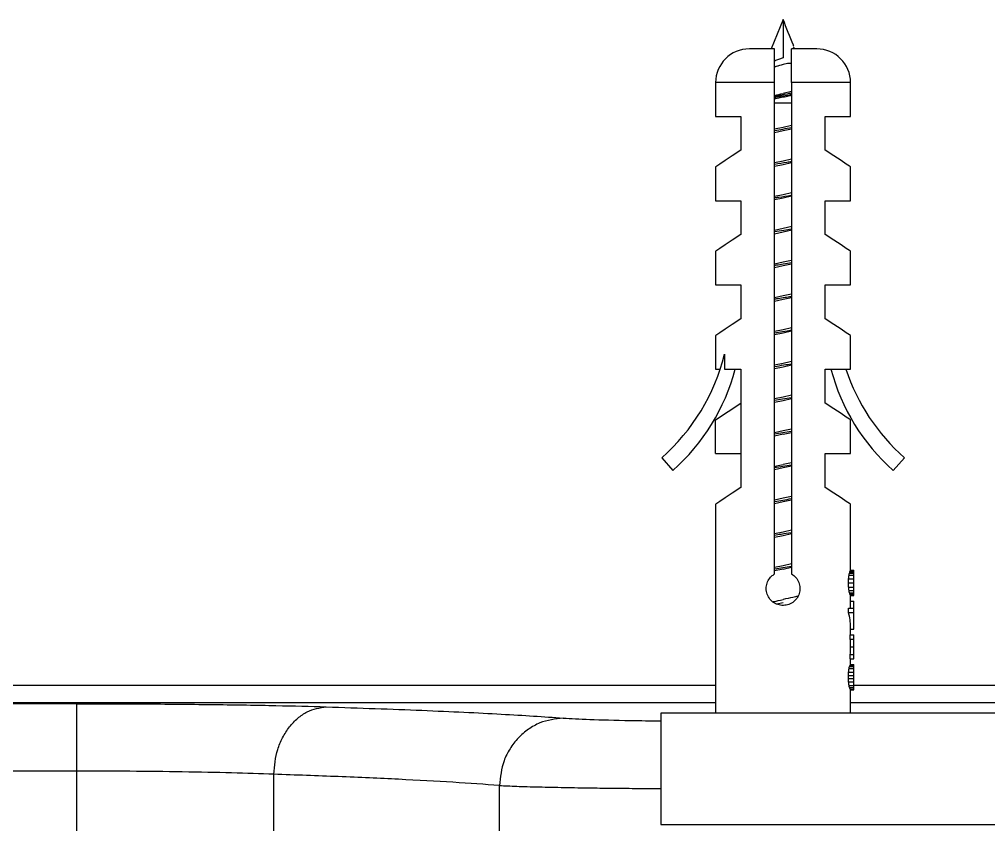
# Model space of a CAD drawing. Header units: millimetres. Extents: x 6110 to 6704, y -3675 to -2835.
# Drawn here: x 6292.13 to 6306.5, y -2905.63 to -2893.69 of the extents above; entities that cross this region are included whole.
import ezdxf

# ---------------------------------------------------------------- set-up
doc = ezdxf.new("R2010")
doc.units = ezdxf.units.MM
doc.header["$LTSCALE"] = 0.1
doc.layers.get('0').update_dxf_attribs({"lineweight": 13})

msp = doc.modelspace()

# ---------------------------------------------------------------- linework, layer by layer
at = {"linetype": 'Continuous', "lineweight": 25}
for p, q in [((6303.4517, -2893.6904), (6303.2767, -2894.1279)), ((6303.4517, -2893.6904), (6303.4517, -2894.2619)), ((6303.6261, -2894.1262), (6303.608, -2894.0999)), ((6303.3267, -2894.1279), (6302.9517, -2894.1279)), ((6303.9517, -2894.1279), (6303.5767, -2894.1279)), ((6303.6267, -2894.1279), (6303.6261, -2894.1262)), ((6303.5151, -2894.3429), (6303.4517, -2894.361)), ((6303.5793, -2894.3429), (6303.5151, -2894.3429)), ((6302.4517, -2894.6279), (6302.4517, -2895.1279)), ((6303.3267, -2894.6279), (6302.4517, -2894.6279)), ((6303.3267, -2901.9113), (6303.3267, -2894.6279)), ((6303.5767, -2894.6279), (6303.5767, -2901.9113)), ((6304.4517, -2894.6279), (6303.5767, -2894.6279)), ((6304.4517, -2895.1279), (6304.4517, -2894.6279)), ((6303.5767, -2894.7611), (6303.4517, -2894.7895)), ((6303.5767, -2894.9348), (6303.4517, -2894.9348)), ((6302.4517, -2895.1279), (6302.8267, -2895.1279)), ((6302.8267, -2895.1279), (6302.8267, -2895.6279)), ((6304.0767, -2895.1279), (6304.4517, -2895.1279)), ((6304.0767, -2895.6279), (6304.0767, -2895.1279)), ((6303.4517, -2895.2908), (6303.3267, -2895.318)), ((6303.3267, -2895.3671), (6303.4517, -2895.3399)), ((6303.5767, -2895.2636), (6303.4517, -2895.2908)), ((6303.4517, -2895.3399), (6303.5767, -2895.3127)), ((6303.4517, -2895.7908), (6303.3267, -2895.818)), ((6303.5767, -2895.7636), (6303.4517, -2895.7908)), ((6303.4517, -2895.8399), (6303.5767, -2895.8127)), ((6302.4517, -2895.8779), (6302.4517, -2896.3779)), ((6303.3267, -2895.8671), (6303.4517, -2895.8399)), ((6304.4517, -2896.3779), (6304.4517, -2895.8779)), ((6302.4517, -2896.3779), (6302.8267, -2896.3779)), ((6302.8267, -2896.3779), (6302.8267, -2896.8779)), ((6303.4517, -2896.2908), (6303.3267, -2896.318)), ((6303.4517, -2896.3399), (6303.3267, -2896.3671)), ((6303.5767, -2896.2636), (6303.4517, -2896.2908)), ((6303.5767, -2896.3127), (6303.4517, -2896.3399)), ((6304.0767, -2896.3779), (6304.4517, -2896.3779)), ((6304.0767, -2896.8779), (6304.0767, -2896.3779)), ((6303.4517, -2896.7908), (6303.3267, -2896.818)), ((6303.5802, -2896.7629), (6303.4517, -2896.7908)), ((6303.4517, -2896.84), (6303.5802, -2896.812)), ((6303.3267, -2896.8672), (6303.4517, -2896.84)), ((6302.4517, -2897.1279), (6302.4517, -2897.6279)), ((6303.5767, -2897.2636), (6303.4517, -2897.2908)), ((6304.4517, -2897.6279), (6304.4517, -2897.1279)), ((6303.4517, -2897.2908), (6303.3267, -2897.318)), ((6303.3267, -2897.3672), (6303.4517, -2897.3399)), ((6303.4517, -2897.3399), (6303.5767, -2897.3127)), ((6302.4517, -2897.6279), (6302.8267, -2897.6279)), ((6302.8267, -2897.6279), (6302.8267, -2898.1279)), ((6304.0767, -2897.6279), (6304.4517, -2897.6279)), ((6304.0767, -2898.1279), (6304.0767, -2897.6279)), ((6303.4517, -2897.7908), (6303.3267, -2897.818)), ((6303.5767, -2897.7636), (6303.4517, -2897.7908)), ((6303.4517, -2897.8399), (6303.5767, -2897.8127)), ((6303.3267, -2897.8671), (6303.4517, -2897.8399)), ((6303.5767, -2898.2636), (6303.4517, -2898.2908)), ((6302.4517, -2898.3779), (6302.4517, -2898.8779)), ((6303.4517, -2898.2908), (6303.3267, -2898.318)), ((6303.4517, -2898.3399), (6303.3267, -2898.3672)), ((6303.5767, -2898.3127), (6303.4517, -2898.3399)), ((6304.4517, -2898.8779), (6304.4517, -2898.3779)), ((6302.5857, -2898.6545), (6302.5857, -2898.8779)), ((6303.4517, -2898.7907), (6303.3267, -2898.818)), ((6303.3267, -2898.8672), (6303.4517, -2898.84)), ((6302.4517, -2898.8779), (6302.5204, -2898.8779)), ((6302.5857, -2898.8779), (6302.8267, -2898.8779)), ((6302.8267, -2898.8779), (6302.8267, -2900.6279)), ((6304.0767, -2898.8779), (6304.4517, -2898.8779)), ((6304.0767, -2899.3779), (6304.0767, -2898.8779)), ((6303.5767, -2899.2636), (6303.4517, -2899.2908)), ((6302.4517, -2899.6279), (6302.8267, -2899.3779)), ((6303.4517, -2899.2908), (6303.3267, -2899.318)), ((6303.3267, -2899.3672), (6303.4517, -2899.34)), ((6303.4517, -2899.34), (6303.5767, -2899.3127)), ((6302.4517, -2900.1279), (6302.4517, -2899.6279)), ((6304.4517, -2900.1279), (6304.4517, -2899.6279)), ((6303.4517, -2899.7908), (6303.3267, -2899.818)), ((6303.4517, -2899.8399), (6303.3267, -2899.8671)), ((6303.5767, -2899.7636), (6303.4517, -2899.7908)), ((6303.4517, -2899.8399), (6303.5767, -2899.8127)), ((6302.4517, -2900.1279), (6302.8267, -2900.1279)), ((6304.0767, -2900.1279), (6304.4517, -2900.1279)), ((6304.0767, -2900.6279), (6304.0767, -2900.1279)), ((6301.6535, -2900.1889), (6301.8193, -2900.376)), ((6303.5767, -2900.2636), (6303.4517, -2900.2908)), ((6305.0842, -2900.376), (6305.2499, -2900.1889)), ((6303.4517, -2900.3399), (6303.3267, -2900.367)), ((6303.5767, -2900.3127), (6303.4517, -2900.3399)), ((6303.4517, -2900.7907), (6303.3267, -2900.818)), ((6303.3267, -2900.8672), (6303.4517, -2900.84)), ((6303.5767, -2900.7635), (6303.4517, -2900.7907)), ((6303.4517, -2900.84), (6303.5767, -2900.8127)), ((6302.4517, -2900.8779), (6302.4517, -2903.9779)), ((6304.4517, -2901.857), (6304.4517, -2900.8779)), ((6303.5767, -2901.2635), (6303.4517, -2901.2908)), ((6303.4517, -2901.2908), (6303.3267, -2901.318)), ((6303.3267, -2901.3672), (6303.4517, -2901.34)), ((6303.4517, -2901.34), (6303.5767, -2901.3127)), ((6303.4517, -2901.7908), (6303.3267, -2901.818)), ((6303.4517, -2901.8399), (6303.3267, -2901.8672)), ((6303.5767, -2901.7635), (6303.4517, -2901.7908)), ((6303.4517, -2901.8399), (6303.5767, -2901.8127)), ((6304.4506, -2901.857), (6304.5017, -2901.857)), ((6304.5017, -2901.8674), (6304.5017, -2901.857)), ((6304.4226, -2901.982), (6304.5017, -2901.982)), ((6304.43, -2901.9299), (6304.5017, -2901.9299)), ((6304.4362, -2901.8987), (6304.5017, -2901.8987)), ((6304.4428, -2901.8779), (6304.5017, -2901.8779)), ((6304.4466, -2901.8674), (6304.5017, -2901.8674)), ((6304.5017, -2901.8779), (6304.5017, -2901.8674)), ((6304.5017, -2901.8987), (6304.5017, -2901.8779)), ((6304.5017, -2901.9299), (6304.5017, -2901.8987)), ((6304.5017, -2901.982), (6304.5017, -2901.9299)), ((6304.5017, -2902.0445), (6304.5017, -2901.982)), ((6304.42, -2902.0445), (6304.5017, -2902.0445)), ((6304.4226, -2902.107), (6304.5017, -2902.107)), ((6304.5017, -2902.107), (6304.5017, -2902.0445)), ((6304.5017, -2902.1591), (6304.5017, -2902.107)), ((6304.43, -2902.1591), (6304.5017, -2902.1591)), ((6304.4362, -2902.1904), (6304.5017, -2902.1904)), ((6304.4428, -2902.2112), (6304.5017, -2902.2112)), ((6304.4466, -2902.2216), (6304.5017, -2902.2216)), ((6304.4506, -2902.232), (6304.5017, -2902.232)), ((6304.4517, -2902.4195), (6304.4517, -2902.232)), ((6304.5017, -2902.1904), (6304.5017, -2902.1591)), ((6304.5017, -2902.2112), (6304.5017, -2902.1904)), ((6304.5017, -2902.2216), (6304.5017, -2902.2112)), ((6304.5017, -2902.232), (6304.5017, -2902.2216)), ((6303.4517, -2902.3399), (6303.3603, -2902.3597)), ((6304.42, -2902.482), (6304.42, -2902.4195)), ((6304.42, -2902.4195), (6304.5017, -2902.4195)), ((6304.4517, -2902.3154), (6304.5017, -2902.3154)), ((6304.5017, -2902.4195), (6304.5017, -2902.3154)), ((6304.5017, -2902.482), (6304.5017, -2902.4195)), ((6304.42, -2902.482), (6304.5017, -2902.482)), ((6304.5017, -2902.732), (6304.5017, -2902.482)), ((6304.4517, -2902.8154), (6304.4517, -2902.6996)), ((6304.4476, -2902.8779), (6304.4476, -2902.8154)), ((6304.4476, -2902.8154), (6304.5017, -2902.8154)), ((6304.4517, -2902.732), (6304.5017, -2902.732)), ((6304.5017, -2902.8779), (6304.5017, -2902.8154)), ((6304.4476, -2902.8779), (6304.5017, -2902.8779)), ((6304.4517, -2903.0321), (6304.4517, -2902.9528)), ((6304.4517, -2902.9924), (6304.5017, -2902.9924)), ((6304.5017, -2902.9924), (6304.5017, -2902.8779)), ((6304.5017, -2903.107), (6304.5017, -2902.9924)), ((6304.4476, -2903.1695), (6304.4476, -2903.107)), ((6304.4476, -2903.107), (6304.5017, -2903.107)), ((6304.5017, -2903.1695), (6304.5017, -2903.107)), ((6304.4362, -2903.2841), (6304.5017, -2903.2841)), ((6304.4442, -2903.2633), (6304.5017, -2903.2633)), ((6304.4476, -2903.1695), (6304.5017, -2903.1695)), ((6304.4517, -2903.2633), (6304.4517, -2903.1695)), ((6304.4517, -2903.2529), (6304.5017, -2903.2529)), ((6304.5017, -2903.2633), (6304.5017, -2903.2529)), ((6304.5017, -2903.2841), (6304.5017, -2903.2633)), ((6304.5017, -2903.3154), (6304.5017, -2903.2841)), ((6304.42, -2903.4612), (6304.42, -2903.4195)), ((6304.42, -2903.4195), (6304.5017, -2903.4195)), ((6304.4226, -2903.3674), (6304.5017, -2903.3674)), ((6304.43, -2903.3154), (6304.5017, -2903.3154)), ((6304.5017, -2903.3674), (6304.5017, -2903.3154)), ((6304.5017, -2903.4195), (6304.5017, -2903.3674)), ((6304.5017, -2903.4612), (6304.5017, -2903.4195)), ((6288.4509, -2903.5629), (6302.4517, -2903.5629)), ((6304.42, -2903.4612), (6304.5017, -2903.4612)), ((6304.4226, -2903.5133), (6304.5017, -2903.5133)), ((6304.43, -2903.5654), (6304.5017, -2903.5654)), ((6304.5017, -2903.5133), (6304.5017, -2903.4612)), ((6304.5017, -2903.5654), (6304.5017, -2903.5133)), ((6304.5017, -2903.5629), (6311.4017, -2903.5629)), ((6304.5017, -2903.5966), (6304.5017, -2903.5654)), ((6304.4362, -2903.5966), (6304.5017, -2903.5966)), ((6304.4442, -2903.6174), (6304.5017, -2903.6174)), ((6304.4517, -2903.9779), (6304.4517, -2903.6174)), ((6304.4517, -2903.6279), (6304.5017, -2903.6279)), ((6304.5017, -2903.6174), (6304.5017, -2903.5966)), ((6304.5017, -2903.6279), (6304.5017, -2903.6174)), ((6292.9817, -2903.8353), (6230.6389, -2903.8353)), ((6302.4517, -2903.8215), (6250.4825, -2903.8215)), ((6311.4517, -2903.8215), (6304.4517, -2903.8215)), ((6301.6392, -2903.9779), (6301.6392, -2905.6279)), ((6314.2642, -2903.9779), (6301.6392, -2903.9779)), ((6292.9817, -2904.835), (6230.6389, -2904.835)), ((6292.9817, -2930.7548), (6292.9817, -2904.835)), ((6295.9024, -2919.226), (6295.9024, -2904.8813)), ((6299.2471, -2918.9631), (6299.2471, -2905.0481)), ((6301.6392, -2905.6279), (6314.2642, -2905.6279))]:
    msp.add_line(p, q, dxfattribs=at)
at = {"linetype": 'Continuous', "lineweight": 25, "flags": 128}
for points in [[(6302.8267, -2895.6279), (6302.6976, -2895.7139), (6302.5927, -2895.7839), (6302.5152, -2895.8355), (6302.4677, -2895.8672), (6302.4517, -2895.8779)], [(6304.4517, -2895.8779), (6304.4357, -2895.8672), (6304.3882, -2895.8355), (6304.3108, -2895.7839), (6304.2058, -2895.7139), (6304.0767, -2895.6279)], [(6302.8267, -2896.8779), (6302.6976, -2896.9639), (6302.5927, -2897.0339), (6302.5152, -2897.0855), (6302.4677, -2897.1172), (6302.4517, -2897.1279)], [(6304.4517, -2897.1279), (6304.4357, -2897.1172), (6304.3882, -2897.0855), (6304.3108, -2897.0339), (6304.2058, -2896.9639), (6304.0767, -2896.8779)], [(6302.8267, -2898.1279), (6302.6976, -2898.2139), (6302.5927, -2898.2839), (6302.5152, -2898.3355), (6302.4677, -2898.3672), (6302.4517, -2898.3779)], [(6304.4517, -2898.3779), (6304.4357, -2898.3672), (6304.3882, -2898.3355), (6304.3108, -2898.2839), (6304.2058, -2898.2139), (6304.0767, -2898.1279)], [(6304.4517, -2899.6279), (6304.4357, -2899.6172), (6304.3882, -2899.5855), (6304.3108, -2899.5339), (6304.2058, -2899.4639), (6304.0767, -2899.3779)], [(6302.8267, -2900.6279), (6302.6976, -2900.7139), (6302.5927, -2900.7839), (6302.5152, -2900.8355), (6302.4677, -2900.8672), (6302.4517, -2900.8779)], [(6304.4517, -2900.8779), (6304.4357, -2900.8672), (6304.3882, -2900.8355), (6304.3108, -2900.7839), (6304.2058, -2900.7139), (6304.0767, -2900.6279)]]:
    msp.add_lwpolyline(points, dxfattribs=at)
at = {"linetype": 'Continuous', "lineweight": 25}
for centre, radius, start, end in [((6302.9517, -2894.6279), 0.5, 90, 180), ((6303.9517, -2894.6279), 0.5, 0, 90), ((6299.6387, -2897.9145), 3.0385, 311.536, 345.90318), ((6299.8045, -2898.1016), 3.0385, 311.536, 345.19848), ((6307.099, -2898.1016), 3.0385, 194.80152, 228.464), ((6307.2647, -2897.9145), 3.0385, 198.48518, 228.464)]:
    msp.add_arc(centre, radius, start, end, dxfattribs=at)
for centre, major_axis, ratio, start_param, end_param in [((6303.4517, -2901.8476), (1, 0), 0.1958349, 6.1819487, 6.2352947), ((6303.4517, -2900.5758), (0, 5.875), 0.1702127, 4.4597087, 4.4706806), ((6303.4517, -2901.5914), (0, 1.6319), 0.6127668, 4.4706806, 4.5034247), ((6303.4517, -2901.7268), (1, 0), 0.9791668, 6.074221, 6.1067393), ((6303.4517, -2901.8127), (1, 0), 0.4895843, 6.1067393, 6.1498115), ((6303.4517, -2901.8344), (1, 0), 0.3263874, 6.1498115, 6.1819487), ((6303.4517, -2903.5133), (0, 5.875), 0.1702127, 4.9540974, 4.9650692), ((6303.4517, -2902.4976), (0, 1.6319), 0.6127654, 4.9213533, 4.9540974), ((6303.4517, -2902.3622), (1, 0), 0.9791668, 0.1764461, 0.2089643), ((6303.4517, -2902.2763), (1, 0), 0.4895843, 0.1333738, 0.1764461), ((6303.4517, -2902.2546), (1, 0), 0.3263874, 0.1012367, 0.1333738), ((6303.4517, -2902.2414), (1, 0), 0.1958326, 0.0478906, 0.1012367), ((6303.4517, -2902.6996), (1, 0), 0.8703706, 0, 0.2526803), ((6303.4517, -2902.9528), (1, 0), 0.8285256, 0, 0.0905492), ((6303.4517, -2903.0321), (1, 0), 0.828526, 6.1926361, 6.2831853), ((6303.4517, -2903.1122), (1, 0), 0.9791668, 6.074221, 6.1067393), ((6303.4517, -2903.2154), (1, 0), 0.3916667, 6.1067393, 6.1605376), ((6303.4517, -2902.1956), (0, 4.8958), 0.2042553, 4.4597087, 4.4706806), ((6303.4517, -2902.9768), (0, 1.6319), 0.6127658, 4.4706806, 4.5034247), ((6303.4517, -2904.6851), (0, 4.8958), 0.2042553, 4.9540974, 4.9650692), ((6303.4517, -2903.9039), (0, 1.6319), 0.6127659, 4.9213533, 4.9540974), ((6303.4517, -2903.7685), (1, 0), 0.9791668, 0.1764461, 0.2089643), ((6303.4517, -2903.6654), (1, 0), 0.3916665, 0.1226477, 0.1764461)]:
    msp.add_ellipse(centre, major_axis=major_axis, ratio=ratio, start_param=start_param, end_param=end_param, dxfattribs=at)
for points, knots in [([(6303.609, -2894.0859), (6303.6075, -2894.0822), (6303.5545, -2893.9505), (6303.5024, -2893.8185), (6303.4517, -2893.6904)], [0, 0, 0, 0, 0.02863736, 1, 1, 1, 1]), ([(6303.3267, -2894.6279), (6303.3267, -2894.572), (6303.3267, -2894.4604), (6303.3267, -2894.3115), (6303.3267, -2894.1986), (6303.3267, -2894.137), (6303.3267, -2894.1305), (6303.3267, -2894.1279)], [0, 0, 0, 0, 0.211377, 0.4227305, 0.6345526, 0.8478639, 1, 1, 1, 1]), ([(6303.5767, -2894.6279), (6303.5767, -2894.572), (6303.5767, -2894.4604), (6303.5767, -2894.3115), (6303.5767, -2894.1986), (6303.5767, -2894.137), (6303.5767, -2894.1305), (6303.5767, -2894.1279)], [0, 0, 0, 0, 0.211377, 0.4227305, 0.6345526, 0.8478639, 1, 1, 1, 1]), ([(6303.4517, -2894.2619), (6303.4341, -2894.2684), (6303.397, -2894.2821), (6303.3538, -2894.2973), (6303.3314, -2894.3059), (6303.3267, -2894.3077)], [0, 0, 0, 0, 0.41478828, 0.87708263, 1, 1, 1, 1]), ([(6303.4517, -2894.361), (6303.4169, -2894.3703), (6303.3736, -2894.3819), (6303.3344, -2894.3931), (6303.3267, -2894.3953)], [0, 0, 0, 0, 0.8021946, 1, 1, 1, 1]), ([(6303.4517, -2894.361), (6303.4146, -2894.3708), (6303.3705, -2894.3825), (6303.3327, -2894.3935), (6303.3267, -2894.3952)], [0, 0, 0, 0, 0.8411542, 1, 1, 1, 1]), ([(6303.3267, -2894.8287), (6303.3503, -2894.8242), (6303.4229, -2894.8102), (6303.5128, -2894.7937), (6303.5668, -2894.7814), (6303.5767, -2894.7792)], [0, 0, 0, 0, 0.2823421, 0.8688663, 1, 1, 1, 1]), ([(6303.3267, -2894.8174), (6303.3277, -2894.8171), (6303.3653, -2894.8079), (6303.4091, -2894.7986), (6303.4517, -2894.7895)], [0, 0, 0, 0, 0.0263274, 1, 1, 1, 1]), ([(6303.3267, -2894.8448), (6303.3499, -2894.8409), (6303.3734, -2894.837), (6303.3995, -2894.8328), (6303.4066, -2894.8317), (6303.4572, -2894.8237), (6303.5184, -2894.814), (6303.5675, -2894.8049), (6303.5767, -2894.8032)], [0, 0, 0, 0, 0.2828173, 0.2855033, 0.306907, 0.3660295, 0.8804471, 1, 1, 1, 1]), ([(6303.3267, -2894.8677), (6303.3332, -2894.8662), (6303.3652, -2894.8588), (6303.4302, -2894.8452), (6303.5095, -2894.8287), (6303.5571, -2894.8179), (6303.5767, -2894.8135)], [0, 0, 0, 0, 0.0825669, 0.4063729, 0.7549266, 1, 1, 1, 1]), ([(6303.4517, -2894.9348), (6303.4136, -2894.9348), (6303.3698, -2894.9348), (6303.3317, -2894.9348), (6303.3267, -2894.9348)], [0, 0, 0, 0, 0.8704141, 1, 1, 1, 1]), ([(6303.3267, -2895.3357), (6303.3679, -2895.329), (6303.4512, -2895.3155), (6303.5346, -2895.3019), (6303.5767, -2895.2951)], [0, 0, 0, 0, 0.4950202, 1, 1, 1, 1]), ([(6303.3267, -2895.8355), (6303.3274, -2895.8354), (6303.3827, -2895.8256), (6303.4755, -2895.8122), (6303.5545, -2895.7987), (6303.5767, -2895.7949)], [0, 0, 0, 0, 0.0091215, 0.7209437, 1, 1, 1, 1]), ([(6303.3267, -2896.3359), (6303.3463, -2896.3325), (6303.4224, -2896.3195), (6303.5152, -2896.306), (6303.5734, -2896.2958), (6303.5767, -2896.2952)], [0, 0, 0, 0, 0.2470489, 0.9572911, 1, 1, 1, 1]), ([(6303.3267, -2896.8356), (6303.3728, -2896.8282), (6303.4567, -2896.8147), (6303.5395, -2896.8012), (6303.5767, -2896.7951)], [0, 0, 0, 0, 0.5499219, 1, 1, 1, 1]), ([(6303.3267, -2897.3356), (6303.3361, -2897.3341), (6303.3769, -2897.3272), (6303.4634, -2897.3138), (6303.5363, -2897.3017), (6303.5767, -2897.295)], [0, 0, 0, 0, 0.116843, 0.5103287, 1, 1, 1, 1]), ([(6303.3267, -2897.8356), (6303.3348, -2897.8342), (6303.3465, -2897.8323), (6303.3596, -2897.8302), (6303.3637, -2897.8295), (6303.3643, -2897.8294), (6303.3643, -2897.8294), (6303.3646, -2897.8294), (6303.3656, -2897.8292), (6303.3698, -2897.8285), (6303.408, -2897.8222), (6303.4761, -2897.8116), (6303.5443, -2897.8008), (6303.5746, -2897.7957), (6303.5767, -2897.7953)], [0, 0, 0, 0, 0.1017737, 0.1474518, 0.1531653, 0.1538818, 0.1539876, 0.1540169, 0.1563123, 0.1662671, 0.2053022, 0.615598, 0.9730826, 1, 1, 1, 1]), ([(6303.3267, -2898.3358), (6303.3656, -2898.3294), (6303.4486, -2898.3159), (6303.5323, -2898.3023), (6303.5767, -2898.2951)], [0, 0, 0, 0, 0.4692798, 1, 1, 1, 1]), ([(6303.3267, -2898.8356), (6303.3277, -2898.8354), (6303.3704, -2898.8281), (6303.4582, -2898.8146), (6303.5393, -2898.8013), (6303.5767, -2898.7952)], [0, 0, 0, 0, 0.0126531, 0.5454055, 1, 1, 1, 1]), ([(6303.5767, -2898.7635), (6303.5636, -2898.7665), (6303.5237, -2898.7756), (6303.4806, -2898.7847), (6303.4517, -2898.7907)], [0, 0, 0, 0, 0.3302896, 1, 1, 1, 1]), ([(6303.4517, -2898.84), (6303.4806, -2898.8339), (6303.5237, -2898.8248), (6303.5636, -2898.8157), (6303.5767, -2898.8127)], [0, 0, 0, 0, 0.669656, 1, 1, 1, 1]), ([(6303.3267, -2899.3358), (6303.3662, -2899.3293), (6303.4493, -2899.3158), (6303.5329, -2899.3022), (6303.5767, -2899.295)], [0, 0, 0, 0, 0.4758724, 1, 1, 1, 1]), ([(6303.3267, -2899.8358), (6303.3664, -2899.8293), (6303.4494, -2899.8158), (6303.5331, -2899.8022), (6303.5767, -2899.7951)], [0, 0, 0, 0, 0.4779285, 1, 1, 1, 1]), ([(6303.3267, -2900.318), (6303.3368, -2900.3157), (6303.3762, -2900.3066), (6303.4195, -2900.2975), (6303.4517, -2900.2908)], [0, 0, 0, 0, 0.2562365, 1, 1, 1, 1]), ([(6303.3267, -2900.3358), (6303.3665, -2900.3293), (6303.4496, -2900.3157), (6303.5332, -2900.3022), (6303.5767, -2900.2951)], [0, 0, 0, 0, 0.479409, 1, 1, 1, 1]), ([(6303.3267, -2900.8358), (6303.3668, -2900.8293), (6303.45, -2900.8157), (6303.5335, -2900.8021), (6303.5767, -2900.7951)], [0, 0, 0, 0, 0.4827548, 1, 1, 1, 1]), ([(6303.3267, -2901.3359), (6303.3585, -2901.3306), (6303.4403, -2901.3171), (6303.5249, -2901.3035), (6303.5767, -2901.2951)], [0, 0, 0, 0, 0.3879487, 1, 1, 1, 1]), ([(6303.3267, -2901.8358), (6303.3673, -2901.8292), (6303.4504, -2901.8156), (6303.534, -2901.802), (6303.5767, -2901.7951)], [0, 0, 0, 0, 0.4881417, 1, 1, 1, 1]), ([(6303.5767, -2901.9113), (6303.5998, -2901.9279), (6303.646, -2901.961), (6303.6892, -2902.0361), (6303.7063, -2902.1195), (6303.6948, -2902.2031), (6303.6575, -2902.2777), (6303.5974, -2902.3369), (6303.52, -2902.3734), (6303.4353, -2902.382), (6303.3535, -2902.3627), (6303.2826, -2902.3183), (6303.2294, -2902.2523), (6303.2007, -2902.1717), (6303.2004, -2902.0868), (6303.2275, -2902.0079), (6303.2723, -2901.9478), (6303.3109, -2901.9219), (6303.3267, -2901.9113)], [0, 0, 0, 0, 0.06498929, 0.1299797, 0.19450538, 0.2571829, 0.31956562, 0.38360764, 0.44872633, 0.5126899, 0.57512763, 0.63792632, 0.70242202, 0.76744662, 0.83086672, 0.89306443, 0.95630439, 1, 1, 1, 1]), ([(6303.3005, -2902.3242), (6303.3056, -2902.3229), (6303.3494, -2902.3118), (6303.4037, -2902.3007), (6303.4517, -2902.2908)], [0, 0, 0, 0, 0.115511, 1, 1, 1, 1]), ([(6303.6714, -2902.24), (6303.6469, -2902.2465), (6303.5832, -2902.2635), (6303.5018, -2902.2804), (6303.4517, -2902.2908)], [0, 0, 0, 0, 0.3851513, 1, 1, 1, 1]), ([(6292.9817, -2903.8353), (6293.3347, -2903.8359), (6294.042, -2903.8371), (6295.0475, -2903.8467), (6295.9635, -2903.8612), (6296.4423, -2903.8749), (6296.6813, -2903.8817)], [0, 0, 0, 0, 0.24959783, 0.49999612, 0.7503976, 1, 1, 1, 1]), ([(6292.9817, -2904.835), (6292.9817, -2904.7061), (6292.9817, -2904.4484), (6292.9817, -2904.1214), (6292.9817, -2903.889), (6292.9817, -2903.8532), (6292.9817, -2903.8353)], [0, 0, 0, 0, 0.2499997, 0.5000004, 0.7499988, 1, 1, 1, 1]), ([(6295.9024, -2904.8813), (6295.9142, -2904.7567), (6295.9322, -2904.5651), (6296.0309, -2904.3346), (6296.1309, -2904.175), (6296.2553, -2904.0465), (6296.4349, -2903.9199), (6296.5842, -2903.8967), (6296.6813, -2903.8817)], [0, 0, 0, 0, 0.2397003, 0.3685889, 0.5000006, 0.631409, 0.7603014, 1, 1, 1, 1]), ([(6296.6813, -2903.8817), (6297.1685, -2903.8987), (6298.1431, -2903.9327), (6299.3243, -2903.9888), (6299.9036, -2904.0286), (6300.1932, -2904.0485)], [0, 0, 0, 0, 0.3332902, 0.6667009, 1, 1, 1, 1]), ([(6300.1932, -2904.0485), (6300.0748, -2904.0628), (6299.8927, -2904.0847), (6299.6733, -2904.2101), (6299.5222, -2904.3391), (6299.4001, -2904.4988), (6299.2814, -2904.7306), (6299.2606, -2904.923), (6299.2471, -2905.0481)], [0, 0, 0, 0, 0.23957368, 0.36843648, 0.50000076, 0.63156398, 0.76042597, 1, 1, 1, 1]), ([(6300.1932, -2904.0485), (6300.3107, -2904.0553), (6300.5453, -2904.0688), (6301.0764, -2904.083), (6301.4876, -2904.0878), (6301.6392, -2904.0896)], [0, 0, 0, 0, 0.3874166, 0.7740737, 1, 1, 1, 1]), ([(6295.9024, -2904.8813), (6295.7024, -2904.8742), (6295.3091, -2904.8602), (6294.5664, -2904.8459), (6293.7838, -2904.8367), (6293.2457, -2904.8355), (6292.9817, -2904.835)], [0, 0, 0, 0, 0.2635163, 0.5180173, 0.7635094, 1, 1, 1, 1]), ([(6299.2471, -2905.0481), (6299.0285, -2905.032), (6298.6018, -2905.0005), (6297.784, -2904.9568), (6296.8978, -2904.917), (6296.228, -2904.893), (6295.9024, -2904.8813)], [0, 0, 0, 0, 0.2697689, 0.5263591, 0.76977, 1, 1, 1, 1]), ([(6299.2471, -2905.0481), (6299.3265, -2905.0519), (6299.4803, -2905.0593), (6299.8174, -2905.0689), (6300.1943, -2905.077), (6300.5762, -2905.0831), (6300.9461, -2905.0876), (6301.2893, -2905.0909), (6301.5263, -2905.0925), (6301.6392, -2905.0933)], [0, 0, 0, 0, 0.1847206, 0.3577751, 0.5191582, 0.6688692, 0.7835022, 0.8968926, 1, 1, 1, 1])]:
    msp.add_open_spline(points, degree=3, knots=knots, dxfattribs=at)

doc.saveas('drawing.dxf')
